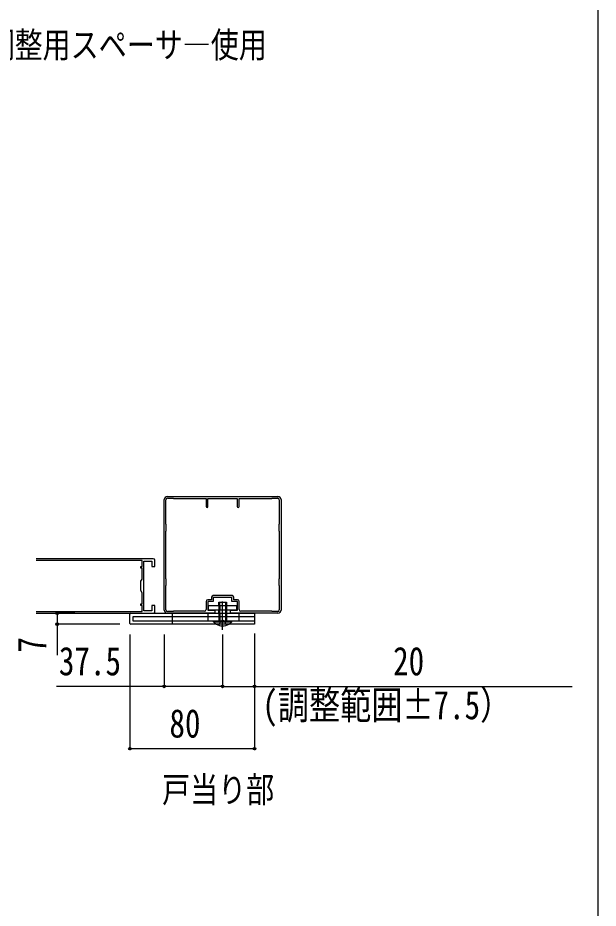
# Model space of a CAD drawing. Units: millimetres, scale not verified. Extents: x -1312 to 1312, y -2119 to 2123.
# Drawn here: x 940 to 1312, y -1249 to -677 of the extents above; entities that cross this region are included whole.
import ezdxf
from ezdxf.enums import TextEntityAlignment as Align

# ---------------------------------------------------------------- set-up
doc = ezdxf.new("R2010")
doc.units = ezdxf.units.MM
doc.header["$LTSCALE"] = 10
for name, color, linetype in [('0-1_USER1', 3, 'Continuous'), ('0-2_YKK_11', 7, 'Continuous'), ('0-3_YKK_11E', 7, 'Continuous'), ('0-5_YKK_13', 4, 'Continuous'), ('0-7_YKK_D', 6, 'Continuous'), ('0-8_YKK_ZWAK', 7, 'Continuous')]:
    doc.layers.add(name, color=color, linetype=linetype)
doc.styles.add('ＭＳ ゴシック', font='')
doc.styles.get('ＭＳ ゴシック').set_extended_font_data('MS Gothic')

msp = doc.modelspace()

# ---------------------------------------------------------------- linework, layer by layer
at = {"layer": '0-2_YKK_11'}
for p, q in [((1033.8, -1057.8), (1033.8, -986.8)), ((1035.8, -984.8), (1106.8, -984.8)), ((1108.8, -986.8), (1108.8, -1057.8)), ((1060.7, -1052.2), (1060.7, -1057.5)), ((1077.4, -1048.5), (1065.2, -1048.5)), ((1081.9, -1057.5), (1081.9, -1052.2))]:
    msp.add_line(p, q, dxfattribs=at)
for points in [[(1034.9, -1057.7), (1034.9, -1042), (1035.1, -1041.8), (1035.1, -1037.8), (1034.9, -1037.6), (1034.9, -1007), (1035.1, -1006.8), (1035.1, -1002.8), (1034.9, -1002.6), (1034.9, -986.9)], [(1035.9, -985.9), (1039.6, -985.9), (1039.8, -986.1), (1060.7, -986.1), (1060.7, -991.2)], [(1061.9, -991.2), (1061.9, -986.1), (1080.7, -986.1), (1080.7, -991.2)], [(1081.9, -991.2), (1081.9, -986.1), (1102.8, -986.1), (1103, -985.9), (1106.7, -985.9)], [(1107.7, -986.9), (1107.7, -1002.6), (1107.5, -1002.8), (1107.5, -1006.8), (1107.7, -1007)], [(1107.7, -1007), (1107.7, -1037.6), (1107.5, -1037.8), (1107.5, -1041.8), (1107.7, -1042), (1107.7, -1057.7)], [(1106.8, -1059.8), (1076.3, -1059.8), (1076.3, -1057.8), (1080.8, -1057.8), (1080.8, -1052.3), (1077.3, -1052.3), (1077.3, -1049.6), (1065.3, -1049.6), (1065.3, -1052.3), (1061.8, -1052.3), (1061.8, -1057.8), (1066.3, -1057.8), (1066.3, -1059.8), (1035.8, -1059.8)], [(1064.2, -1049.5), (1064.2, -1051.2), (1061.7, -1051.2)], [(1080.9, -1051.2), (1078.4, -1051.2), (1078.4, -1049.5)], [(1059.7, -1058.5), (1039.8, -1058.5), (1039.6, -1058.7), (1035.9, -1058.7)], [(1106.7, -1058.7), (1103, -1058.7), (1102.8, -1058.5), (1082.9, -1058.5)]]:
    msp.add_lwpolyline(points, dxfattribs=at)
for centre, radius, start, end in [((1035.8, -986.8), 2, 90, 180), ((1035.9, -986.9), 1, 90, 180), ((1106.7, -986.9), 1, 0, 90), ((1106.8, -986.8), 2, 0, 90), ((1061.3, -991.2), 0.6, 180, 0), ((1081.3, -991.2), 0.6, 180, 0), ((1061.7, -1052.2), 1, 90, 180), ((1065.2, -1049.5), 1, 90, 180), ((1077.4, -1049.5), 1, 0, 90), ((1080.9, -1052.2), 1, 0, 90), ((1035.8, -1057.8), 2, 180, 270), ((1035.9, -1057.7), 1, 180, 270), ((1059.7, -1057.5), 1, 270, 360), ((1082.9, -1057.5), 1, 180, 270), ((1106.7, -1057.7), 1, 270, 360), ((1106.8, -1057.8), 2, 270, 360)]:
    msp.add_arc(centre, radius, start, end, dxfattribs=at)
at = {"layer": '0-3_YKK_11E'}
for p, q in [((1026.8, -1024.8), (951.5, -1024.8)), ((951.5, -1059.8), (1026.8, -1059.8))]:
    msp.add_line(p, q, dxfattribs=at)
for points in [[(951.5, -1058.6), (1019.6, -1058.6), (1019.6, -1054.8), (1018.8, -1054.8), (1018.8, -1053.8), (1019.6, -1053.8), (1019.6, -1046.69), (1018.8, -1045.3), (1018.8, -1039.3), (1019.6, -1037.92), (1019.6, -1030.8), (1018.8, -1030.8), (1018.8, -1029.8), (1019.6, -1029.8), (1019.6, -1026), (951.5, -1026)], [(1027.8, -1058.8), (1027.8, -1054.8), (1025.8, -1054.8), (1025.8, -1058.3), (1020.8, -1058.3), (1020.8, -1042.76), (1020.68, -1042.58), (1020.68, -1042.03), (1020.8, -1041.85), (1020.8, -1026.3), (1025.8, -1026.3), (1025.8, -1029.8), (1027.8, -1029.8), (1027.8, -1025.8)]]:
    msp.add_lwpolyline(points, dxfattribs=at)
for centre, start, end in [((1026.8, -1025.8), 360, 90), ((1026.8, -1058.8), 270, 360)]:
    msp.add_arc(centre, 1, start, end, dxfattribs=at)
at = {"layer": '0-5_YKK_13'}
for p, q in [((1071.3, -1070.4), (1071.3, -1052.3)), ((1068.8, -1054.8), (1068.8, -1057.8)), ((1068.8, -1059.8), (1068.8, -1057.8)), ((1069.46, -1054.8), (1069.46, -1052.8)), ((1069.46, -1054.8), (1069.46, -1057.8)), ((1069.46, -1059.8), (1069.46, -1057.8)), ((1073.15, -1052.8), (1073.15, -1054.8)), ((1073.15, -1054.8), (1073.15, -1057.8)), ((1073.15, -1057.8), (1073.15, -1059.8)), ((1073.8, -1054.8), (1073.8, -1057.8)), ((1073.8, -1057.8), (1073.8, -1059.8)), ((1011.8, -1066.3), (1011.8, -1060.3)), ((1013.8, -1061.8), (1091.8, -1061.8)), ((1039.08, -1066.8), (1039.08, -1059.8)), ((1061.8, -1059.8), (1061.8, -1064.8)), ((1068.8, -1059.8), (1068.8, -1064.8)), ((1069.46, -1059.8), (1069.46, -1064.8)), ((1073.15, -1059.8), (1073.15, -1064.8)), ((1073.8, -1059.8), (1073.8, -1064.8)), ((1081.8, -1059.8), (1081.8, -1064.8)), ((1065.4, -1065.32), (1065.4, -1064.8)), ((1073.8, -1064.8), (1068.8, -1064.8))]:
    msp.add_line(p, q, dxfattribs=at)
msp.add_lwpolyline([(1062.3, -1054.8), (1080.3, -1054.8), (1080.3, -1057.8), (1062.3, -1057.8)], close=True, dxfattribs=at)
for points in [[(1068.8, -1054.8), (1068.8, -1052.8), (1073.8, -1052.8), (1073.8, -1054.8)], [(1012.3, -1059.8), (1091.8, -1059.8), (1091.8, -1066.8), (1012.3, -1066.8)], [(1091.8, -1064.8), (1013.8, -1064.8), (1013.8, -1061.8)], [(1065.4, -1065.32), (1077.2, -1065.32), (1077.2, -1064.8)], [(1068.85, -1067.52), (1070.15, -1064.86), (1071.3, -1064.24)], [(1073.75, -1067.52), (1072.45, -1064.86), (1071.3, -1064.24)]]:
    msp.add_lwpolyline(points, dxfattribs=at)
for centre, radius, start, end in [((1012.3, -1060.3), 0.5, 90, 180), ((1012.3, -1066.3), 0.5, 180, 270), ((1071.3, -1059.89), 8.02, 222.6168, 239.6323), ((1071.3, -1059.89), 8.02, 239.6323, 300.3677), ((1071.3, -1059.89), 8.02, 300.3677, 317.3832)]:
    msp.add_arc(centre, radius, start, end, dxfattribs=at)
at = {"layer": '0-7_YKK_D'}
for p, q in [((976.47, -1059.8), (964.09, -1059.8)), ((1005.21, -1066.8), (964.09, -1066.8)), ((1011.8, -1073.45), (1011.8, -1147.8)), ((1033.8, -1073.45), (1033.8, -1107.8)), ((1071.3, -1073.45), (1071.3, -1107.8)), ((1071.3, -1073.45), (1071.3, -1107.8)), ((1091.8, -1072.8), (1091.8, -1147.8)), ((1091.8, -1073.45), (1091.8, -1107.8)), ((1011.8, -1146.8), (1091.8, -1146.8))]:
    msp.add_line(p, q, dxfattribs=at)
for points in [[(965.09, -1059.8), (965.09, -1066.8), (965.09, -1086.74)], [(1071.3, -1106.8), (1033.8, -1106.8), (964.54, -1106.8)], [(1071.3, -1106.8), (1091.8, -1106.8), (1295.74, -1106.8)]]:
    msp.add_lwpolyline(points, dxfattribs=at)
for centre in [(965.09, -1059.8), (965.09, -1066.8), (1033.8, -1106.8), (1071.3, -1106.8), (1071.3, -1106.8), (1091.8, -1106.8), (1011.8, -1146.8), (1091.8, -1146.8)]:
    msp.add_circle(centre, 0.85, dxfattribs=at)
at = {"layer": '0-8_YKK_ZWAK'}
msp.add_lwpolyline([(-1312.5, -2118.7), (1312.5, -2118.7), (1312.5, 2036.3)], dxfattribs=at)

# ---------------------------------------------------------------- texts
at = {"layer": '0-1_USER1', "style": 'ＭＳ ゴシック', "width": 0.8}
for s, p in [('門柱式(壁付タイプ)調整用スペーサ―使用', (757.69, -707.86)), ('戸当り部', (1032.43, -1186.31))]:
    msp.add_text(s, height=16.5, dxfattribs=at).set_placement(p, align=Align.BOTTOM_LEFT)
at = {"layer": '0-7_YKK_D', "style": 'ＭＳ ゴシック', "width": 0.8}
msp.add_text('7', height=18.33, rotation=90, dxfattribs=at).set_placement((963.49, -1085.14), align=Align.BOTTOM_LEFT)
for s, p in [('37.5', (966.14, -1105.2)), ('20', (1180.8, -1105.2)), ('(調整範囲±7.5）', (1096.8, -1133.4)), ('80', (1037.14, -1145.2))]:
    msp.add_text(s, height=18.33, dxfattribs=at).set_placement(p, align=Align.BOTTOM_LEFT)

doc.saveas('drawing.dxf')
